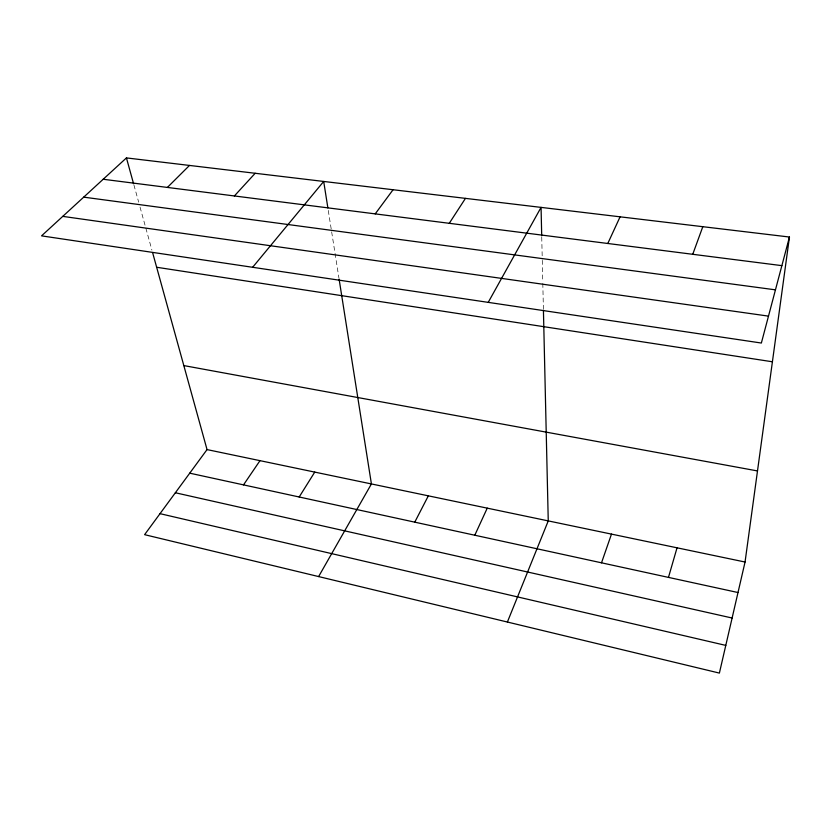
<?xml version="1.0" encoding="UTF-8"?>
<svg xmlns="http://www.w3.org/2000/svg" width="831" height="831" viewBox="0 0 831 831"><rect width="100%" height="100%" fill="white"/><g stroke="black" fill="none" stroke-linecap="round" stroke-linejoin="round"><path stroke-width="0.62" stroke-dasharray="4.16 3.12" d="M133.916 184.96L138.673 202.182M140.034 207.096L151.907 250.079M328.266 210.43L331.455 230.582M331.652 231.839L338.892 277.762M541.739 237.095L542.248 259.043M542.279 260.332L542.778 282.114M542.809 283.381L543.391 308.852"/><path stroke-width="1.25" d="M152.582 252.531L207.044 449.592L144.604 534.665L719.386 673.089L745.054 562.026L789.45 237.032L126.437 157.911L41.55 235.859L761.362 343.037L789.45 237.032M668.467 577.389L677.036 547.816M601.509 562.816L611.481 534.115M692.742 254.296L702.808 226.697M507.388 622.035L548.252 520.902L543.422 310.129M474.792 535.226L487.246 508.146M607.793 243.483L620.092 216.818M414.762 522.159L428.339 495.837M488.223 302.37L541.064 207.386L541.708 235.796M318.616 576.579L371.415 483.943L339.09 279.039M299.181 497L314.752 472.101M449.27 223.31L465.453 198.37M243.514 484.878L259.989 460.654M375.217 213.879L393.073 189.728M252.634 267.291L323.695 181.449L327.871 207.906M234.384 195.96L255.179 173.274M167.395 187.432L189.489 165.431M103.179 179.257L781.867 265.64M83.713 197.144L775.458 289.842M62.772 216.372L768.488 316.123M156.654 267.26L772.415 361.776M183.828 365.588L757.498 470.938M207.044 449.592L745.054 562.026M189.738 473.171L738.011 592.534M175.362 492.762L732.111 618.025M160.019 513.662L725.785 645.396M126.437 157.911L133.573 183.734"/></g></svg>
